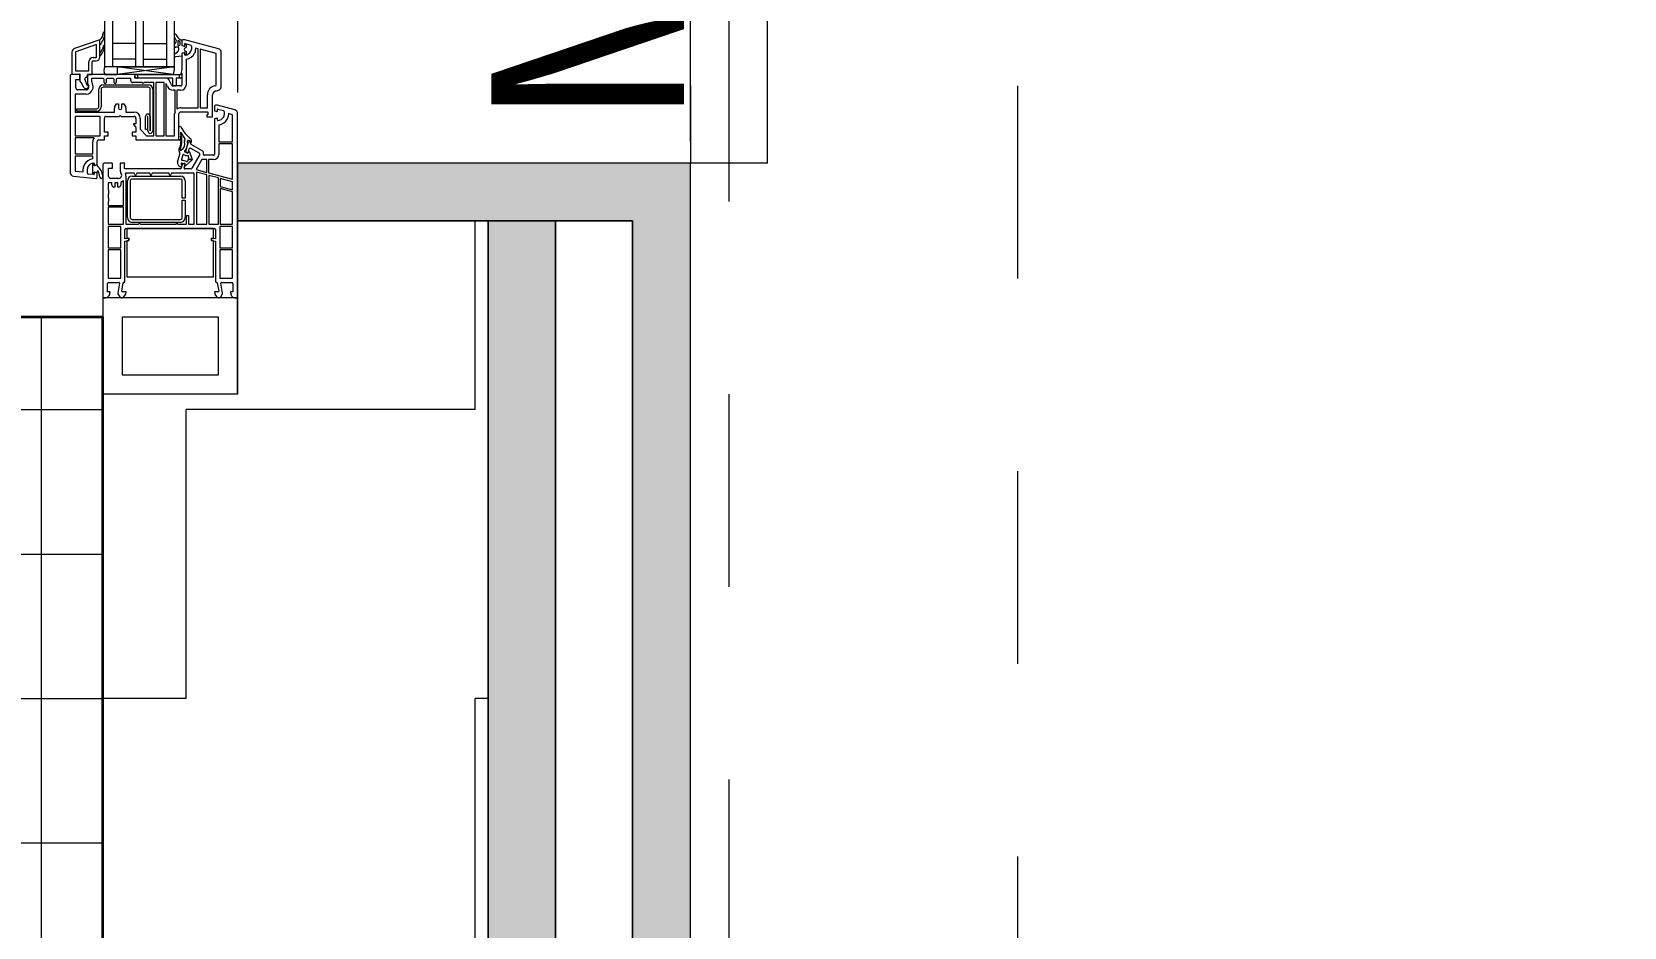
# Model space of a CAD drawing. Header units: metres. Extents: x -117 to -12, y 122 to 163.
# Drawn here: x -20.33 to -19.503, y 142.231 to 142.696 of the extents above; entities that cross this region are included whole.
import ezdxf

# ---------------------------------------------------------------- set-up
doc = ezdxf.new("R2010")
doc.units = ezdxf.units.M
doc.header["$PDMODE"] = 65
for name, pattern in [('AUSGEZOGEN', [0]), ('PHANTOM2_S8', [0.13, 0.05, -0.04, 0, -0.04]), ('VERDECKT2_S2', [0.09, 0.05, -0.04])]:
    doc.linetypes.add(name, pattern=pattern)
for name, color, linetype, lineweight in [('XR$1$Allgemein', 7, 'AUSGEZOGEN', 18), ('XR$1$Daemmung', 7, 'AUSGEZOGEN', 18), ('XR$1$Fenster', 7, 'AUSGEZOGEN', 18), ('XR$1$Fensterbank', 7, 'AUSGEZOGEN', 13), ('XR$1$Hilfskonstruktion', 5, 'VERDECKT2_S2', 13), ('XR$1$Metallbauarbeiten', 7, 'AUSGEZOGEN', 18), ('XR$1$Text_Werkplan_Ausfuehrung', 7, 'AUSGEZOGEN', 25), ('XR$1$Unterkonstruktion', 7, 'AUSGEZOGEN', 18), ('XR$1$Wand_Fertigelement', 7, 'AUSGEZOGEN', 35), ('XR$1$Werkplan-_Ausfuehrungsmasse', 7, 'AUSGEZOGEN', 13)]:
    doc.layers.add(name, color=color, linetype=linetype, lineweight=lineweight)
doc.styles.add('ARIAL', font='ARIAL.TTF')
doc.dimstyles.new('_DIMSTYLE_10', dxfattribs={"dimtxt": 0.125, "dimasz": 0.15, "dimexe": 0, "dimexo": 0, "dimgap": 0.0625, "dimtad": 2, "dimdec": 1, "dimlfac": 100, "dimrnd": 0.5, "dimzin": 4, "dimdsep": 46, "dimtxsty": 'ARIAL', "dimblk1": 'ALL_ML_KREIS', "dimblk2": 'ALL_ML_KREIS', "dimsah": 1, "dimcen": 0, "dimclrd": 256, "dimclre": 256, "dimclrt": 256, "dimadec": 0, "dimazin": 0, "dimtfac": 1, "dimtdec": 0, "dimtix": 1, "dimtmove": 2, "dimatfit": 3, "dimfxl": 0, "dimtvp": 1.2, "dimtzin": 0, "dimlwd": 0, "dimlwe": -1, "dimarcsym": 0})
doc.dimstyles.new('_DIMSTYLE_11', dxfattribs={"dimtxt": 0.125, "dimasz": 0.15, "dimexe": 0, "dimexo": 0, "dimgap": 0.0625, "dimtad": 2, "dimdec": 3, "dimrnd": 0.005, "dimzin": 4, "dimdsep": 46, "dimtxsty": 'ARIAL', "dimblk1": 'ALL_ML_KREIS', "dimblk2": 'ALL_ML_KREIS', "dimsah": 1, "dimcen": 0, "dimclrd": 256, "dimclre": 256, "dimclrt": 256, "dimadec": 0, "dimazin": 0, "dimtfac": 1, "dimtdec": 0, "dimtix": 1, "dimtmove": 2, "dimatfit": 3, "dimfxl": 0, "dimtzin": 0, "dimlwd": 0, "dimlwe": -1, "dimarcsym": 0})
doc.dimstyles.new('_DIMSTYLE_12', dxfattribs={"dimtxt": 0.125, "dimasz": 0.15, "dimexe": 0, "dimexo": 0, "dimgap": 0.0625, "dimtad": 2, "dimrnd": 0.005, "dimzin": 4, "dimdsep": 46, "dimtxsty": 'ARIAL', "dimblk1": 'ALL_ML_KREIS', "dimblk2": 'ALL_ML_KREIS', "dimsah": 1, "dimcen": 0, "dimclrd": 256, "dimclre": 256, "dimclrt": 256, "dimadec": 0, "dimazin": 0, "dimtfac": 1, "dimtdec": 0, "dimtix": 1, "dimtmove": 2, "dimatfit": 3, "dimfxl": 0, "dimtzin": 0, "dimlwd": 0, "dimlwe": -1, "dimarcsym": 0})
doc.dimstyles.new('_DIMSTYLE_14', dxfattribs={"dimtxt": 0.125, "dimasz": 0.15, "dimexe": 0, "dimexo": 0, "dimgap": 0.0625, "dimtad": 2, "dimdec": 1, "dimlfac": 100, "dimrnd": 0.5, "dimzin": 4, "dimdsep": 46, "dimtxsty": 'ARIAL', "dimblk1": 'ALL_ML_KREIS', "dimblk2": 'ALL_ML_KREIS', "dimsah": 1, "dimcen": 0, "dimclrd": 256, "dimclre": 256, "dimclrt": 256, "dimadec": 0, "dimazin": 0, "dimtfac": 1, "dimtdec": 0, "dimtix": 1, "dimtmove": 2, "dimatfit": 3, "dimfxl": 0, "dimtzin": 0, "dimlwd": 0, "dimlwe": -1, "dimarcsym": 0})

# ---------------------------------------------------------------- blocks, each defined once
blk = doc.blocks.new('ALL_ML_KREIS')
at = {"color": 0, "linetype": 'ByBlock', "lineweight": -2}
for p, q in [((0, -0.5), (0, 0.5)), ((-1, 0), (0.5, 0))]:
    blk.add_line(p, q, dxfattribs=at)
blk.add_circle((0, 0), 0.15, dxfattribs=at)
blk = doc.blocks.new('*D265')
at = {"layer": 'DEFPOINTS'}
for p in [(-20.50812, 149.45805), (-19.98812, 130.83805), (-16.26763, 130.83805)]:
    blk.add_point(p, dxfattribs=at)
at = {"layer": 'XR$1$Werkplan-_Ausfuehrungsmasse', "lineweight": -2}
for p, q in [((-19.18812, 149.45805), (-16.26763, 149.45805)), ((-16.26763, 130.83805), (-16.26763, 149.45805)), ((-19.18812, 130.83805), (-16.26763, 130.83805))]:
    blk.add_line(p, q, dxfattribs=at)
at = {"layer": 'XR$1$Werkplan-_Ausfuehrungsmasse', "xscale": 0.15, "yscale": 0.15, "zscale": 0.15}
for p, rotation in [((-16.26763, 149.45805), 90), ((-16.26763, 130.83805), 270)]:
    blk.add_blockref('ALL_ML_KREIS', p, dxfattribs=dict(at, rotation=rotation))
at = {"layer": 'XR$1$Werkplan-_Ausfuehrungsmasse', "insert": (-16.38227, 140.15291), "char_height": 0.125, "width": 0.625, "attachment_point": 5, "rotation": 90, "style": 'ARIAL'}
blk.add_mtext('\\A1;{\\A1;{18.62\\H0.082500;\\S^ ;}}', dxfattribs=at)
blk = doc.blocks.new('*D569')
at = {"layer": 'DEFPOINTS'}
for p in [(-20.29312, 142.54805), (-20.29312, 141.89373), (-17.26763, 141.89373)]:
    blk.add_point(p, dxfattribs=at)
at = {"layer": 'XR$1$Werkplan-_Ausfuehrungsmasse', "lineweight": -2}
for p, q in [((-19.48812, 142.54805), (-17.26763, 142.54805)), ((-17.26763, 141.89373), (-17.26763, 142.54805)), ((-19.48812, 141.89373), (-17.26763, 141.89373))]:
    blk.add_line(p, q, dxfattribs=at)
at = {"layer": 'XR$1$Werkplan-_Ausfuehrungsmasse', "xscale": 0.15, "yscale": 0.15, "zscale": 0.15}
for p, rotation in [((-17.26763, 142.54805), 90), ((-17.26763, 141.89373), 270)]:
    blk.add_blockref('ALL_ML_KREIS', p, dxfattribs=dict(at, rotation=rotation))
at = {"layer": 'XR$1$Werkplan-_Ausfuehrungsmasse', "insert": (-17.38227, 142.27173), "char_height": 0.125, "width": 0.5, "attachment_point": 5, "rotation": 90, "style": 'ARIAL'}
blk.add_mtext('\\A1;{\\A1;{65\\H0.082500;\\S5^ ;}}', dxfattribs=at)
blk = doc.blocks.new('*D570')
at = {"layer": 'DEFPOINTS'}
for p in [(-20.22312, 142.62805), (-20.29312, 142.54805), (-17.26763, 142.54805)]:
    blk.add_point(p, dxfattribs=at)
at = {"layer": 'XR$1$Werkplan-_Ausfuehrungsmasse', "lineweight": -2}
for p, q in [((-19.48812, 142.62805), (-17.26763, 142.62805)), ((-17.26763, 142.54805), (-17.26763, 142.62805)), ((-19.48812, 142.54805), (-17.26763, 142.54805))]:
    blk.add_line(p, q, dxfattribs=at)
at = {"layer": 'XR$1$Werkplan-_Ausfuehrungsmasse', "xscale": 0.15, "yscale": 0.15, "zscale": 0.15}
for p, rotation in [((-17.26763, 142.62805), 90), ((-17.26763, 142.54805), 270)]:
    blk.add_blockref('ALL_ML_KREIS', p, dxfattribs=dict(at, rotation=rotation))
at = {"layer": 'XR$1$Werkplan-_Ausfuehrungsmasse', "insert": (-17.38227, 142.47985), "char_height": 0.125, "width": 0.375, "attachment_point": 5, "rotation": 90, "style": 'ARIAL'}
blk.add_mtext('\\A1;{\\A1;{8\\H0.082500;\\S^ ;}}', dxfattribs=at)
blk = doc.blocks.new('*D571')
at = {"layer": 'DEFPOINTS'}
for p in [(-20.22312, 143.46805), (-20.22312, 142.62805), (-17.26763, 142.62805)]:
    blk.add_point(p, dxfattribs=at)
at = {"layer": 'XR$1$Werkplan-_Ausfuehrungsmasse', "lineweight": -2}
for p, q in [((-19.48812, 143.46805), (-17.26763, 143.46805)), ((-17.26763, 142.62805), (-17.26763, 143.46805)), ((-19.48812, 142.62805), (-17.26763, 142.62805))]:
    blk.add_line(p, q, dxfattribs=at)
at = {"layer": 'XR$1$Werkplan-_Ausfuehrungsmasse', "xscale": 0.15, "yscale": 0.15, "zscale": 0.15}
for p, rotation in [((-17.26763, 143.46805), 90), ((-17.26763, 142.62805), 270)]:
    blk.add_blockref('ALL_ML_KREIS', p, dxfattribs=dict(at, rotation=rotation))
at = {"layer": 'XR$1$Werkplan-_Ausfuehrungsmasse', "insert": (-17.21286, 142.95511), "char_height": 0.125, "width": 0.00625, "attachment_point": 1, "rotation": 90, "line_spacing_factor": 0.60241, "style": 'ARIAL'}
blk.add_mtext('\\A1;{70\\H0.082500;\\S^ ;}', dxfattribs=at)
at = {"layer": 'XR$1$Werkplan-_Ausfuehrungsmasse', "insert": (-17.38227, 143.04265), "char_height": 0.125, "width": 0.5, "attachment_point": 5, "rotation": 90, "style": 'ARIAL'}
blk.add_mtext('\\A1;{\\A1;{84\\H0.082500;\\S^ ;}}', dxfattribs=at)
blk = doc.blocks.new('*D596')
at = {"layer": 'DEFPOINTS'}
for p in [(-20.04312, 144.76305), (-19.98812, 140.36805), (-18.74107, 140.36805)]:
    blk.add_point(p, dxfattribs=at)
at = {"layer": 'XR$1$Werkplan-_Ausfuehrungsmasse', "lineweight": -2}
for p, q in [((-18.99107, 144.76305), (-18.74107, 144.76305)), ((-18.74107, 140.36805), (-18.74107, 144.76305)), ((-18.99107, 140.36805), (-18.74107, 140.36805))]:
    blk.add_line(p, q, dxfattribs=at)
at = {"layer": 'XR$1$Werkplan-_Ausfuehrungsmasse', "xscale": 0.15, "yscale": 0.15, "zscale": 0.15}
for p, rotation in [((-18.74107, 144.76305), 90), ((-18.74107, 140.36805), 270)]:
    blk.add_blockref('ALL_ML_KREIS', p, dxfattribs=dict(at, rotation=rotation))
at = {"layer": 'XR$1$Werkplan-_Ausfuehrungsmasse', "insert": (-18.85579, 142.58733), "char_height": 0.125, "width": 0.625, "attachment_point": 5, "rotation": 90, "style": 'ARIAL'}
blk.add_mtext('\\A1;{\\A1;{4.39\\H0.082500;\\S5^ ;}}', dxfattribs=at)
blk = doc.blocks.new('*D622')
at = {"layer": 'DEFPOINTS'}
for p in [(-19.98812, 149.45805), (-19.98812, 140.21805), (-18.14107, 140.21805)]:
    blk.add_point(p, dxfattribs=at)
at = {"layer": 'XR$1$Werkplan-_Ausfuehrungsmasse', "lineweight": -2}
for p, q in [((-18.74107, 149.45805), (-18.14107, 149.45805)), ((-18.14107, 140.21805), (-18.14107, 149.45805)), ((-18.74107, 140.21805), (-18.14107, 140.21805))]:
    blk.add_line(p, q, dxfattribs=at)
at = {"layer": 'XR$1$Werkplan-_Ausfuehrungsmasse', "xscale": 0.15, "yscale": 0.15, "zscale": 0.15}
for p, rotation in [((-18.14107, 149.45805), 90), ((-18.14107, 140.21805), 270)]:
    blk.add_blockref('ALL_ML_KREIS', p, dxfattribs=dict(at, rotation=rotation))
at = {"layer": 'XR$1$Werkplan-_Ausfuehrungsmasse', "insert": (-18.2557, 144.84734), "char_height": 0.125, "width": 0.5, "attachment_point": 5, "rotation": 90, "style": 'ARIAL'}
blk.add_mtext('\\A1;{\\A1;{9.24\\H0.082500;\\S^ ;}}', dxfattribs=at)

msp = doc.modelspace()

# ---------------------------------------------------------------- hatches: boundary and pattern name
at = {"layer": 'XR$1$Allgemein', "linetype": 'AUSGEZOGEN', "lineweight": 13}
for points in [[(-19.98812, 142.62805), (-20.22312, 142.62805), (-20.22312, 142.59805), (-19.98812, 142.59805)], [(-19.98812, 141.84373), (-19.98812, 142.59805), (-20.01812, 142.59805), (-20.01812, 141.84373)]]:
    msp.add_hatch(color=8, dxfattribs=at).paths.add_polyline_path(points)
at = {"layer": 'XR$1$Daemmung', "linetype": 'AUSGEZOGEN', "lineweight": 13}
h = msp.add_hatch(dxfattribs=at)
h.set_pattern_fill('MUSTER', color=256, scale=0.15, angle=90, style=0, pattern_type=2)
h.set_pattern_definition([(90, (-0.3, 0.3), (-0.15, 0.15), [0.15, -0.15]), (180, (-0.3, 0.3), (-0.15, -0.15), [0.15, -0.15])])
h.paths.add_polyline_path([(-20.09312, 141.95373), (-20.09312, 142.50805), (-20.09312, 142.59805), (-20.22312, 142.59805), (-20.22312, 142.50805), (-20.29312, 142.50805), (-20.29312, 141.95373), (-20.22312, 141.95373), (-20.22312, 141.84373), (-20.09312, 141.84373)], flags=0)
msp.add_hatch(color=42, dxfattribs=at).paths.add_polyline_path([(-20.05812, 141.84373), (-20.05812, 142.59805), (-20.09312, 142.59805), (-20.09312, 141.84373)])
at = {"layer": 'XR$1$Wand_Fertigelement', "linetype": 'AUSGEZOGEN', "lineweight": 13}
h = msp.add_hatch(dxfattribs=at)
h.set_pattern_fill('SCHRAFFUR_7', color=256, scale=0.05, style=0, pattern_type=2)
h.set_pattern_definition([(0, (0, 0), (0, 0.075), []), (90, (0, 0), (-0.075, 5e-18), [])])
h.paths.add_polyline_path([(-20.29312, 141.89373), (-20.29312, 142.54805), (-20.47312, 142.54805), (-20.47312, 141.89373)], flags=0)

# ---------------------------------------------------------------- linework, layer by layer
at = {"layer": 'XR$1$Allgemein', "linetype": 'VERDECKT2_S2', "lineweight": 13}
msp.add_line((-19.98812, 143.46805), (-19.98812, 142.62805), dxfattribs=at)
at = {"layer": 'XR$1$Allgemein', "linetype": 'AUSGEZOGEN', "lineweight": 13}
for p, q in [((-19.98812, 142.62805), (-20.22312, 142.62805)), ((-20.22312, 142.62805), (-20.22312, 142.59805)), ((-19.98812, 142.59805), (-19.98812, 142.62805)), ((-20.22312, 142.59805), (-20.09312, 142.59805)), ((-20.09312, 142.59805), (-20.05812, 142.59805)), ((-20.05812, 142.59805), (-20.01812, 142.59805)), ((-20.01812, 142.59805), (-20.01812, 141.84373)), ((-19.98812, 141.84373), (-19.98812, 142.59805))]:
    msp.add_line(p, q, dxfattribs=at)
at = {"layer": 'XR$1$Daemmung', "linetype": 'AUSGEZOGEN', "lineweight": 13}
for p, q in [((-20.09312, 142.59805), (-20.22312, 142.59805)), ((-20.22312, 142.59805), (-20.22312, 142.50805)), ((-20.09312, 142.50805), (-20.09312, 142.59805)), ((-20.05812, 142.59805), (-20.09312, 142.59805)), ((-20.09312, 142.59805), (-20.09312, 141.84373)), ((-20.05812, 141.84373), (-20.05812, 142.59805)), ((-20.22312, 142.50805), (-20.29312, 142.50805)), ((-20.29312, 142.50805), (-20.29312, 141.95373)), ((-20.09312, 141.95373), (-20.09312, 142.50805))]:
    msp.add_line(p, q, dxfattribs=at)
at = {"layer": 'XR$1$Fenster', "lineweight": 13}
for p, q in [((-20.22312, 143.4524), (-20.22312, 142.66463)), ((-20.28812, 143.43805), (-20.28812, 142.67805)), ((-20.27612, 143.43805), (-20.27612, 142.67805)), ((-20.27212, 143.43805), (-20.27212, 142.67805)), ((-20.26012, 143.43805), (-20.26012, 142.67805)), ((-20.29212, 142.69542), (-20.29212, 142.69555)), ((-20.29212, 142.68875), (-20.29212, 142.68885)), ((-20.27612, 142.69005), (-20.28812, 142.69005)), ((-20.27212, 142.69005), (-20.26012, 142.69005)), ((-20.25583, 142.68971), (-20.25504, 142.69081)), ((-20.25569, 142.68481), (-20.25443, 142.68577)), ((-20.25426, 142.68825), (-20.25514, 142.68815)), ((-20.25417, 142.69137), (-20.25417, 142.68934)), ((-20.25397, 142.68914), (-20.25342, 142.68914)), ((-20.25302, 142.69088), (-20.25387, 142.69155)), ((-20.25372, 142.68705), (-20.25372, 142.68776)), ((-20.25292, 142.68964), (-20.25292, 142.69071)), ((-20.25212, 142.69155), (-20.25212, 142.68929)), ((-20.25197, 142.6891), (-20.25087, 142.6888)), ((-20.25087, 142.68529), (-20.25197, 142.685)), ((-20.25062, 142.689), (-20.25062, 142.68985)), ((-20.25062, 142.68425), (-20.25062, 142.6851)), ((-20.25037, 142.69004), (-20.24749, 142.68927)), ((-20.24712, 142.68879), (-20.24712, 142.68705)), ((-20.23162, 142.66779), (-20.23162, 142.68542)), ((-20.29812, 142.68285), (-20.29662, 142.68285)), ((-20.29812, 142.68105), (-20.29662, 142.68105)), ((-20.28562, 142.67805), (-20.29212, 142.67805)), ((-20.27612, 142.68205), (-20.28812, 142.68205)), ((-20.25663, 142.67405), (-20.28562, 142.67805)), ((-20.25612, 142.67805), (-20.28562, 142.67405)), ((-20.28562, 142.67805), (-20.28562, 142.67405)), ((-20.27212, 142.68205), (-20.26012, 142.68205)), ((-20.24992, 142.68189), (-20.24992, 142.66855)), ((-20.31012, 142.67305), (-20.31012, 142.62326)), ((-20.30562, 142.67405), (-20.30912, 142.67405)), ((-20.30132, 142.66855), (-20.30243, 142.67161)), ((-20.30177, 142.67255), (-20.30112, 142.67255)), ((-20.30065, 142.66844), (-20.30043, 142.66797)), ((-20.30052, 142.66765), (-20.30052, 142.66775)), ((-20.29866, 142.66937), (-20.29844, 142.6689)), ((-20.29297, 142.66865), (-20.26947, 142.66865)), ((-20.29242, 142.66985), (-20.29242, 142.67135)), ((-20.29212, 142.67405), (-20.28562, 142.67405)), ((-20.29142, 142.67135), (-20.29142, 142.66985)), ((-20.28772, 142.67185), (-20.29092, 142.67185)), ((-20.28722, 142.66985), (-20.28722, 142.67135)), ((-20.28622, 142.67135), (-20.28622, 142.66985)), ((-20.27502, 142.67205), (-20.27502, 142.67405)), ((-20.25752, 142.66863), (-20.25885, 142.67147)), ((-20.25262, 142.66805), (-20.25662, 142.66805)), ((-20.25552, 142.66805), (-20.25632, 142.66805)), ((-20.25352, 142.67405), (-20.25352, 142.67205)), ((-20.23533, 142.66805), (-20.23432, 142.66833)), ((-20.30181, 142.66605), (-20.30612, 142.66605)), ((-20.3019, 142.66675), (-20.30142, 142.66675)), ((-20.29522, 142.6572), (-20.29522, 142.6664)), ((-20.29397, 142.6664), (-20.29397, 142.6572)), ((-20.26947, 142.6674), (-20.29297, 142.6674)), ((-20.26847, 142.64477), (-20.26847, 142.6664)), ((-20.26722, 142.6664), (-20.26722, 142.6447)), ((-20.23464, 142.66544), (-20.2331, 142.66586)), ((-20.27097, 142.64545), (-20.27097, 142.65227)), ((-20.26972, 142.6447), (-20.26972, 142.65212)), ((-20.26862, 142.65227), (-20.26862, 142.64477)), ((-20.25582, 142.64225), (-20.25582, 142.65355)), ((-20.25262, 142.65675), (-20.24362, 142.65675)), ((-20.23512, 142.65755), (-20.23512, 142.65529)), ((-20.23497, 142.6551), (-20.23387, 142.6548)), ((-20.23387, 142.65129), (-20.23497, 142.651)), ((-20.23362, 142.655), (-20.23362, 142.65585)), ((-20.23362, 142.65025), (-20.23362, 142.6511)), ((-20.23337, 142.65604), (-20.23049, 142.65527)), ((-20.23012, 142.65479), (-20.23012, 142.65305)), ((-20.22312, 142.50805), (-20.22312, 142.6537)), ((-20.25362, 142.64045), (-20.25362, 142.64655)), ((-20.25272, 142.64396), (-20.25272, 142.6432)), ((-20.25036, 142.64067), (-20.25254, 142.64402)), ((-20.23512, 142.6508), (-20.23512, 142.63255)), ((-20.29832, 142.63285), (-20.29832, 142.63905)), ((-20.29612, 142.62729), (-20.29612, 142.63905)), ((-20.25282, 142.64194), (-20.25282, 142.64045)), ((-20.25271, 142.63433), (-20.25265, 142.63447)), ((-20.2507, 142.63956), (-20.25034, 142.64049)), ((-20.24902, 142.63846), (-20.25004, 142.63463)), ((-20.24884, 142.63333), (-20.24828, 142.63543)), ((-20.24756, 142.63875), (-20.24776, 142.63911)), ((-20.24755, 142.63574), (-20.24294, 142.63308)), ((-20.24744, 142.638), (-20.24747, 142.63832)), ((-20.24717, 142.6392), (-20.24728, 142.63878)), ((-20.24117, 142.63413), (-20.24719, 142.63761)), ((-20.29832, 142.6302), (-20.29832, 142.63165)), ((-20.29762, 142.62785), (-20.29762, 142.627)), ((-20.29737, 142.6268), (-20.29627, 142.6271)), ((-20.29312, 142.62705), (-20.29312, 142.55855)), ((-20.28862, 142.62805), (-20.29212, 142.62805)), ((-20.25426, 142.62857), (-20.25315, 142.63273)), ((-20.25209, 142.627), (-20.25252, 142.62542)), ((-20.25239, 142.62766), (-20.25217, 142.62682)), ((-20.2516, 142.63231), (-20.25228, 142.6298)), ((-20.25217, 142.62673), (-20.25226, 142.62638)), ((-20.25082, 142.62786), (-20.25138, 142.62771)), ((-20.2509, 142.62568), (-20.25039, 142.62753)), ((-20.25053, 142.62778), (-20.25082, 142.62786)), ((-20.24684, 142.62946), (-20.25005, 142.6267)), ((-20.24933, 142.62886), (-20.24881, 142.62938)), ((-20.24873, 142.62952), (-20.24839, 142.63078)), ((-20.24839, 142.63094), (-20.24858, 142.63166)), ((-20.24813, 142.63388), (-20.24673, 142.62989)), ((-20.24276, 142.63239), (-20.24686, 142.6253)), ((-20.24092, 142.63255), (-20.24092, 142.6337)), ((-20.23562, 142.63205), (-20.24042, 142.63205)), ((-20.30833, 142.62128), (-20.29667, 142.62005)), ((-20.30112, 142.62284), (-20.30112, 142.62505)), ((-20.29784, 142.62205), (-20.30067, 142.62235)), ((-20.29762, 142.6231), (-20.29762, 142.62225)), ((-20.29627, 142.623), (-20.29737, 142.62329)), ((-20.29612, 142.62055), (-20.29612, 142.6228)), ((-20.29312, 142.62085), (-20.29312, 142.62135)), ((-20.28481, 142.62005), (-20.28912, 142.62005)), ((-20.28365, 142.62244), (-20.28343, 142.62197)), ((-20.27712, 142.62285), (-20.28134, 142.62285)), ((-20.28037, 142.59975), (-20.28037, 142.61875)), ((-20.27887, 142.61875), (-20.27887, 142.59975)), ((-20.27787, 142.62125), (-20.25287, 142.62125)), ((-20.25287, 142.61975), (-20.27787, 142.61975)), ((-20.27662, 142.62225), (-20.27662, 142.62235)), ((-20.27562, 142.62235), (-20.27562, 142.62225)), ((-20.26912, 142.62285), (-20.27512, 142.62285)), ((-20.26862, 142.62225), (-20.26862, 142.62235)), ((-20.26762, 142.62235), (-20.26762, 142.62225)), ((-20.25911, 142.62285), (-20.26712, 142.62285)), ((-20.25861, 142.62225), (-20.25861, 142.62235)), ((-20.25761, 142.62235), (-20.25761, 142.62225)), ((-20.25275, 142.6261), (-20.25285, 142.62612)), ((-20.24729, 142.62505), (-20.25041, 142.62505)), ((-20.28112, 142.59405), (-20.23512, 142.59405)), ((-20.27787, 142.59875), (-20.25287, 142.59875)), ((-20.25287, 142.59725), (-20.27787, 142.59725)), ((-20.29012, 142.56605), (-20.28468, 142.56605)), ((-20.28438, 142.56569), (-20.28531, 142.56044)), ((-20.28525, 142.5601), (-20.28436, 142.55855)), ((-20.2833, 142.56148), (-20.28254, 142.5658)), ((-20.28224, 142.56605), (-20.28212, 142.56605)), ((-20.23412, 142.56605), (-20.23399, 142.56605)), ((-20.2337, 142.5658), (-20.23294, 142.56148)), ((-20.23188, 142.55855), (-20.23098, 142.5601)), ((-20.23093, 142.56044), (-20.23185, 142.56569)), ((-20.23156, 142.56605), (-20.22612, 142.56605)), ((-20.29312, 142.55855), (-20.29312, 142.54805)), ((-20.29259, 142.55805), (-20.29151, 142.55811)), ((-20.22359, 142.55805), (-20.29259, 142.55805)), ((-20.22359, 142.55805), (-20.29259, 142.55805)), ((-20.29052, 142.55854), (-20.28997, 142.55909)), ((-20.28349, 142.55805), (-20.28313, 142.55805)), ((-20.23311, 142.55805), (-20.23275, 142.55805)), ((-20.22626, 142.55909), (-20.22571, 142.55854)), ((-20.22473, 142.55811), (-20.22364, 142.55805)), ((-20.23312, 142.54805), (-20.28312, 142.54805)), ((-20.28312, 142.54805), (-20.28312, 142.51805)), ((-20.23312, 142.51805), (-20.23312, 142.54805)), ((-20.28312, 142.51805), (-20.23312, 142.51805)), ((-20.22312, 142.50805), (-20.29312, 142.50805))]:
    msp.add_line(p, q, dxfattribs=at)
for points in [[(-20.25612, 143.43805), (-20.25612, 142.67805), (-20.29212, 142.67805), (-20.29212, 143.43805)], [(-20.30912, 142.68562), (-20.30912, 142.67405), (-20.30512, 142.6744), (-20.30512, 142.67055), (-20.30402, 142.66923), (-20.30326, 142.66761)], [(-20.29462, 142.68305), (-20.29462, 142.69205), (-20.30777, 142.68751)], [(-20.30732, 142.68562), (-20.30732, 142.67585), (-20.30042, 142.67585), (-20.30042, 142.68055)], [(-20.29642, 142.68305), (-20.29642, 142.68952), (-20.30718, 142.68581)], [(-20.24982, 142.68605), (-20.24982, 142.68451), (-20.25062, 142.6843), (-20.25062, 142.68536), (-20.25212, 142.68496), (-20.25212, 142.68345), (-20.25514, 142.68315)], [(-20.25262, 142.69205), (-20.25212, 142.69205), (-20.25212, 142.68914), (-20.25062, 142.68874), (-20.25062, 142.6898), (-20.24982, 142.68958), (-20.24982, 142.68805)], [(-20.25212, 142.6848), (-20.25212, 142.67655), (-20.25262, 142.67455), (-20.25212, 142.67455), (-20.25212, 142.66855)], [(-20.2331, 142.68735), (-20.25062, 142.69205), (-20.25162, 142.69205)], [(-20.24362, 142.65675), (-20.24362, 142.68738), (-20.24492, 142.68773), (-20.24492, 142.68705)], [(-20.23432, 142.66833), (-20.23432, 142.68488), (-20.24262, 142.68711), (-20.24262, 142.65675), (-20.23882, 142.65675), (-20.23882, 142.66351)], [(-20.30112, 142.67255), (-20.30112, 142.67405), (-20.29862, 142.67405), (-20.29862, 142.68055)], [(-20.28562, 142.67805), (-20.25612, 142.67805), (-20.25612, 142.67655), (-20.25663, 142.67405), (-20.28562, 142.67405)], [(-20.30712, 142.66705), (-20.30712, 142.67135), (-20.30512, 142.67135), (-20.30512, 142.67355)], [(-20.25975, 142.67205), (-20.27642, 142.67205), (-20.27642, 142.67322), (-20.27612, 142.67405), (-20.30112, 142.67405), (-20.30112, 142.67056)], [(-20.29292, 142.67185), (-20.29892, 142.67185), (-20.29892, 142.67056)], [(-20.27862, 142.67085), (-20.27862, 142.67185), (-20.28572, 142.67185)], [(-20.27212, 142.66935), (-20.27262, 142.66985), (-20.27762, 142.66985)], [(-20.27578, 142.67228), (-20.27642, 142.67292), (-20.27642, 142.67322), (-20.27619, 142.67405)], [(-20.27619, 142.67405), (-20.25352, 142.67405), (-20.25212, 142.67405), (-20.25212, 142.67255)], [(-20.25682, 142.66855), (-20.25682, 142.67205), (-20.27502, 142.67205), (-20.27521, 142.67205)], [(-20.27372, 142.65125), (-20.27372, 142.64555), (-20.27042, 142.64225), (-20.26662, 142.64225), (-20.26662, 142.66985), (-20.27162, 142.66985), (-20.27212, 142.66935)], [(-20.25952, 142.6677), (-20.26032, 142.66942), (-20.26032, 142.64225), (-20.25582, 142.64225)], [(-20.25262, 142.67205), (-20.25352, 142.67205), (-20.25502, 142.67205), (-20.25502, 142.66855)], [(-20.30181, 142.66385), (-20.30742, 142.66385), (-20.30742, 142.65445), (-20.28712, 142.65445), (-20.28712, 142.65657)], [(-20.25562, 142.65466), (-20.25562, 142.66585), (-20.25662, 142.66585)], [(-20.25262, 142.66585), (-20.25462, 142.66585), (-20.25462, 142.65605)], [(-20.25262, 142.65455), (-20.23862, 142.65455), (-20.23862, 142.65305), (-20.23912, 142.65305), (-20.23912, 142.65205), (-20.23612, 142.65205), (-20.23612, 142.66351)], [(-20.29622, 142.65495), (-20.30652, 142.65495), (-20.30652, 142.6562), (-20.29622, 142.6562)], [(-20.29512, 142.64005), (-20.29232, 142.64005), (-20.29232, 142.64225), (-20.29032, 142.64225), (-20.29032, 142.64405), (-20.29232, 142.64405), (-20.29232, 142.65125)], [(-20.29132, 142.65225), (-20.28462, 142.65225), (-20.28412, 142.65275), (-20.28362, 142.65225), (-20.27692, 142.65225)], [(-20.28698, 142.65707), (-20.28602, 142.65875), (-20.28502, 142.65875), (-20.28502, 142.65665)], [(-20.28322, 142.65665), (-20.28322, 142.65875), (-20.28222, 142.65875), (-20.28125, 142.65707)], [(-20.28112, 142.65657), (-20.28112, 142.65445), (-20.27692, 142.65445)], [(-20.27717, 142.64812), (-20.27615, 142.6469), (-20.27592, 142.64626), (-20.27592, 142.64405), (-20.27792, 142.64405), (-20.27792, 142.64225), (-20.27592, 142.64225), (-20.27592, 142.64005), (-20.25362, 142.64005), (-20.25362, 142.65355)], [(-20.27592, 142.65125), (-20.27592, 142.64845), (-20.27702, 142.64845)], [(-20.26987, 142.65212), (-20.26987, 142.64545), (-20.27097, 142.64545)], [(-20.2246, 142.65563), (-20.23362, 142.65805), (-20.23462, 142.65805)], [(-20.22582, 142.63905), (-20.22582, 142.65315), (-20.22792, 142.65371), (-20.22792, 142.65305)], [(-20.23292, 142.64789), (-20.23292, 142.63905), (-20.22582, 142.63905)], [(-20.29762, 142.64105), (-20.30742, 142.64105), (-20.30742, 142.63285), (-20.29832, 142.63285)], [(-20.24904, 142.6384), (-20.24982, 142.63548), (-20.25068, 142.63417)], [(-20.22582, 142.61959), (-20.22582, 142.63805), (-20.23292, 142.63805), (-20.23292, 142.63255)], [(-20.29832, 142.63165), (-20.30742, 142.63165), (-20.30742, 142.62389), (-20.30332, 142.62346), (-20.30332, 142.62505)], [(-20.29612, 142.62679), (-20.29612, 142.62714), (-20.29762, 142.62674), (-20.29762, 142.6278), (-20.29842, 142.62758), (-20.29842, 142.62251), (-20.29762, 142.6223), (-20.29762, 142.62336)], [(-20.29012, 142.62105), (-20.29012, 142.62535), (-20.28812, 142.62535), (-20.28812, 142.62755)], [(-20.253, 142.62505), (-20.28192, 142.62505), (-20.28192, 142.62722), (-20.28162, 142.62805), (-20.28412, 142.62805), (-20.28412, 142.62456)], [(-20.25054, 142.627), (-20.2504, 142.62754), (-20.25209, 142.62799)], [(-20.25054, 142.63378), (-20.24885, 142.63333), (-20.2487, 142.63386)], [(-20.24979, 142.63367), (-20.24939, 142.63327), (-20.24908, 142.63319)], [(-20.23562, 142.62985), (-20.23822, 142.62985), (-20.23822, 142.62291), (-20.22582, 142.61959)], [(-20.29762, 142.62336), (-20.29612, 142.62296), (-20.29612, 142.62328)], [(-20.28232, 142.60605), (-20.28232, 142.61881), (-20.28382, 142.61798), (-20.28382, 142.61655)], [(-20.28112, 142.62126), (-20.28112, 142.59625), (-20.27462, 142.59625), (-20.27412, 142.59675), (-20.27362, 142.59625), (-20.25512, 142.59625), (-20.25462, 142.59675), (-20.25412, 142.59625), (-20.24962, 142.59625), (-20.24962, 142.60085), (-20.24862, 142.60085), (-20.24862, 142.59625), (-20.24562, 142.59625), (-20.24562, 142.62285), (-20.25711, 142.62285)], [(-20.25037, 142.61875), (-20.25037, 142.60975), (-20.25187, 142.60975), (-20.25187, 142.61875)], [(-20.28842, 142.61655), (-20.28842, 142.61785), (-20.29042, 142.61785), (-20.29042, 142.61405), (-20.29012, 142.61405), (-20.29012, 142.61205), (-20.29042, 142.61205), (-20.29042, 142.61005), (-20.29012, 142.61005), (-20.29012, 142.60805), (-20.29042, 142.60805), (-20.29042, 142.60605), (-20.28232, 142.60605)], [(-20.28482, 142.61555), (-20.28532, 142.61555), (-20.28532, 142.61785), (-20.28692, 142.61785), (-20.28692, 142.61555), (-20.28742, 142.61555)], [(-20.25187, 142.59975), (-20.25187, 142.60875), (-20.25037, 142.60875), (-20.25037, 142.59975)], [(-20.28162, 142.56655), (-20.28162, 142.58748), (-20.27962, 142.58783), (-20.27962, 142.58905), (-20.28162, 142.58869), (-20.28162, 142.59355)], [(-20.23462, 142.59355), (-20.23462, 142.58869), (-20.23662, 142.58905), (-20.23662, 142.58783), (-20.23462, 142.58748), (-20.23462, 142.56655)], [(-20.28956, 142.55989), (-20.28932, 142.56125), (-20.29062, 142.56125), (-20.29062, 142.56555)], [(-20.28232, 142.55846), (-20.28125, 142.55993), (-20.28102, 142.56125), (-20.2831, 142.56125)], [(-20.23313, 142.56125), (-20.23522, 142.56125), (-20.23499, 142.55993), (-20.23392, 142.55846)], [(-20.22562, 142.56558), (-20.22562, 142.56125), (-20.22692, 142.56125), (-20.22668, 142.55989)]]:
    msp.add_lwpolyline(points, dxfattribs=at)
for points in [[(-20.26132, 142.64225), (-20.26132, 142.66985), (-20.26562, 142.66985), (-20.26562, 142.64225), (-20.26132, 142.64225)], [(-20.29452, 142.64225), (-20.29452, 142.65225), (-20.30742, 142.65225), (-20.30742, 142.64225), (-20.29452, 142.64225)], [(-20.23912, 142.62315), (-20.23912, 142.62985), (-20.24169, 142.62985), (-20.24469, 142.62465), (-20.23912, 142.62315)], [(-20.23912, 142.59625), (-20.23912, 142.62191), (-20.24442, 142.62333), (-20.24442, 142.59625), (-20.23912, 142.59625)], [(-20.23312, 142.59625), (-20.23312, 142.6203), (-20.23812, 142.62164), (-20.23812, 142.59625), (-20.23312, 142.59625)], [(-20.22582, 142.61421), (-20.22582, 142.61835), (-20.23212, 142.62004), (-20.23212, 142.61589), (-20.22582, 142.61421)], [(-20.22582, 142.59625), (-20.22582, 142.61317), (-20.23212, 142.61486), (-20.23212, 142.59625), (-20.22582, 142.59625)], [(-20.28232, 142.59625), (-20.28232, 142.60505), (-20.29042, 142.60505), (-20.29042, 142.59625), (-20.28232, 142.59625)], [(-20.28382, 142.58405), (-20.28382, 142.59505), (-20.29042, 142.59505), (-20.29042, 142.58405), (-20.28382, 142.58405)], [(-20.28062, 142.59405), (-20.28062, 142.58887), (-20.27962, 142.58905), (-20.27962, 142.58783), (-20.28062, 142.58765), (-20.28062, 142.56905), (-20.23562, 142.56905), (-20.23562, 142.58765), (-20.23662, 142.58783), (-20.23662, 142.58905), (-20.23562, 142.58887), (-20.23562, 142.59405), (-20.28062, 142.59405)], [(-20.22582, 142.58405), (-20.22582, 142.59505), (-20.23242, 142.59505), (-20.23242, 142.58405), (-20.22582, 142.58405)], [(-20.28382, 142.56825), (-20.28382, 142.58305), (-20.29042, 142.58305), (-20.29042, 142.56825), (-20.28382, 142.56825)], [(-20.22582, 142.56825), (-20.22582, 142.58305), (-20.23242, 142.58305), (-20.23242, 142.56825), (-20.22582, 142.56825)]]:
    msp.add_lwpolyline(points, close=True, dxfattribs=at)
msp.add_circle((-20.24769, 142.62992), 0.0003, dxfattribs=at)
for centre, radius, start, end in [((-20.29722, 142.69547), 0.0043, 307.19292, 0.82487), ((-20.30054, 142.69554), 0.00843, 314.68464, 359.21802), ((-20.29252, 142.69555), 0.0004, 0, 181.81894), ((-20.25562, 142.69455), 0.0005, 34.43352, 180), ((-20.25055, 142.69494), 0.00558, 184.04695, 216.30176), ((-20.24953, 142.69751), 0.00628, 205.29832, 240.54014), ((-20.30712, 142.68562), 0.002, 109.02561, 180), ((-20.30712, 142.68562), 0.0002, 109.02561, 180), ((-20.29983, 142.69002), 0.0072, 316.32889, 350.9768), ((-20.30072, 142.68968), 0.00866, 314.85655, 353.78981), ((-20.29242, 142.68885), 0.0003, 0, 171.85178), ((-20.25522, 142.68905), 0.0009, 132.95797, 275), ((-20.25522, 142.68405), 0.0009, 121.53678, 275.10232), ((-20.25561, 142.69122), 0.0007, 324.54608, 36.30176), ((-20.25522, 142.68705), 0.0015, 301.53678, 0), ((-20.25422, 142.68776), 0.0005, 0, 95), ((-20.25397, 142.69137), 0.0002, 60, 180), ((-20.25397, 142.68934), 0.0002, 180, 270), ((-20.25342, 142.68964), 0.0005, 270, 0), ((-20.25312, 142.69071), 0.0002, 0, 60), ((-20.25162, 142.69155), 0.0005, 90, 180), ((-20.25192, 142.68929), 0.0002, 180, 255), ((-20.25192, 142.6848), 0.0002, 105, 180), ((-20.25082, 142.689), 0.0002, 255, 0), ((-20.25082, 142.6851), 0.0002, 0, 105), ((-20.24982, 142.68705), 0.001, 90, 270), ((-20.25042, 142.68985), 0.0002, 75, 180), ((-20.25042, 142.68425), 0.0002, 180, 276.75571), ((-20.25086, 142.68802), 0.004, 276.75571, 330.86902), ((-20.25086, 142.68802), 0.0062, 278.78603, 330.86902), ((-20.24762, 142.68879), 0.0005, 0, 75), ((-20.24912, 142.68705), 0.002, 330.86902, 0), ((-20.24912, 142.68705), 0.0042, 330.86902, 0), ((-20.23362, 142.68542), 0.002, 0, 75), ((-20.29812, 142.68055), 0.0023, 90, 180), ((-20.29812, 142.68055), 0.0005, 90, 180), ((-20.29662, 142.68305), 0.002, 270, 0), ((-20.29662, 142.68305), 0.0002, 270, 0), ((-20.28837, 142.67605), 0.00425, 151.92751, 208.07249), ((-20.30912, 142.67305), 0.001, 90, 180), ((-20.30562, 142.67355), 0.0005, 0, 90), ((-20.3019, 142.66825), 0.0015, 205, 270), ((-20.30177, 142.67185), 0.0007, 90, 200), ((-20.30142, 142.66765), 0.0009, 270, 0), ((-20.30132, 142.66775), 0.0008, 0, 90), ((-20.29612, 142.67056), 0.005, 180, 205), ((-20.30152, 142.66747), 0.0012, 344.20892, 25), ((-20.29612, 142.67056), 0.0028, 180, 205), ((-20.30126, 142.66749), 0.00316, 342.59, 26.61892), ((-20.29297, 142.6664), 0.00225, 90, 180), ((-20.29292, 142.67135), 0.0005, 0, 90), ((-20.29192, 142.66985), 0.0005, 180, 0), ((-20.29092, 142.67135), 0.0005, 90, 180), ((-20.28772, 142.67135), 0.0005, 0, 90), ((-20.28672, 142.66985), 0.0005, 180, 0), ((-20.28572, 142.67135), 0.0005, 90, 180), ((-20.27762, 142.67085), 0.001, 180, 270), ((-20.27521, 142.67285), 0.0008, 225, 270), ((-20.26947, 142.6664), 0.00225, 0, 90), ((-20.25975, 142.67105), 0.001, 25, 90), ((-20.25662, 142.66905), 0.0032, 205, 270), ((-20.25662, 142.66905), 0.001, 205, 270), ((-20.25632, 142.66855), 0.0005, 180, 270), ((-20.25552, 142.66855), 0.0005, 270, 0), ((-20.25262, 142.67255), 0.0005, 270, 0), ((-20.25262, 142.66855), 0.0005, 270, 0), ((-20.25262, 142.66855), 0.0027, 270, 0), ((-20.23412, 142.66351), 0.0047, 105, 180), ((-20.23362, 142.66779), 0.002, 285, 0), ((-20.30612, 142.66705), 0.001, 180, 270), ((-20.30181, 142.66755), 0.0015, 270, 344.20892), ((-20.30181, 142.66755), 0.0037, 270, 344.20892), ((-20.29297, 142.6664), 0.001, 90, 180), ((-20.26947, 142.6664), 0.001, 0, 90), ((-20.23412, 142.66351), 0.002, 105, 180), ((-20.29622, 142.6572), 0.00225, 270, 0), ((-20.29622, 142.6572), 0.001, 270, 0), ((-20.29132, 142.65125), 0.001, 90, 180), ((-20.28612, 142.65657), 0.001, 150, 180), ((-20.28412, 142.65665), 0.0009, 180, 0), ((-20.28212, 142.65657), 0.001, 0, 30), ((-20.27692, 142.65125), 0.0032, 0, 90), ((-20.27692, 142.65125), 0.001, 0, 90), ((-20.26979, 142.65227), 0.00117, 0, 180), ((-20.26979, 142.65212), 0.000075, 0, 180), ((-20.25262, 142.65355), 0.0032, 159.63587, 180), ((-20.25262, 142.65355), 0.0032, 90, 128.68219), ((-20.25262, 142.65355), 0.001, 90, 180), ((-20.23462, 142.65755), 0.0005, 90, 180), ((-20.23492, 142.65529), 0.0002, 180, 255), ((-20.23492, 142.6508), 0.0002, 105, 180), ((-20.23382, 142.655), 0.0002, 255, 0), ((-20.23382, 142.6511), 0.0002, 0, 105), ((-20.23342, 142.65585), 0.0002, 75, 180), ((-20.23386, 142.65402), 0.004, 276.75571, 330.86902), ((-20.23386, 142.65402), 0.0062, 278.78603, 330.86902), ((-20.23062, 142.65479), 0.0005, 0, 75), ((-20.23212, 142.65305), 0.002, 330.86902, 0), ((-20.23212, 142.65305), 0.0042, 330.86902, 0), ((-20.22512, 142.6537), 0.002, 0, 75), ((-20.27702, 142.64825), 0.0002, 90, 220), ((-20.26847, 142.6447), 0.00125, 180, 0), ((-20.26854, 142.64477), 0.000075, 180, 0), ((-20.25312, 142.64655), 0.0005, 28.27603, 180), ((-20.26199, 142.63955), 0.00997, 337.20353, 21.48815), ((-20.25262, 142.64396), 0.0001, 33.01279, 180), ((-20.23594, 142.65579), 0.019, 208.27603, 232.82235), ((-20.23342, 142.65025), 0.0002, 180, 276.75571), ((-20.29512, 142.63905), 0.0032, 141.31781, 180), ((-20.29512, 142.63905), 0.001, 90, 180), ((-20.25322, 142.64045), 0.0004, 180, 0), ((-20.25161, 142.63464), 0.002, 154.84958, 213.4918), ((-20.26208, 142.63956), 0.00957, 334.84958, 14.44152), ((-20.25142, 142.6351), 0.0015, 157.20353, 211.18819), ((-20.25218, 142.6343), 0.0005, 119.75266, 159.04337), ((-20.25432, 142.63803), 0.0038, 299.75266, 18.33407), ((-20.25023, 142.63938), 0.0005, 159.04337, 198.33407), ((-20.25053, 142.64056), 0.0002, 339.04337, 33.01279), ((-20.24908, 142.63437), 0.001, 165.08305, 225), ((-20.24853, 142.639), 0.000785, 8.56132, 229.57334), ((-20.24826, 142.63826), 0.000792, 5, 165), ((-20.2478, 142.63531), 0.000499, 59.84216, 165.15784), ((-20.24743, 142.63882), 0.00015, 208.19632, 345), ((-20.24694, 142.63804), 0.0005, 185, 240), ((-20.24877, 142.63966), 0.00166, 343.99995, 36.29698), ((-20.29912, 142.62505), 0.0042, 150.86902, 180), ((-20.29737, 142.62407), 0.0062, 98.78603, 150.86902), ((-20.29737, 142.62407), 0.004, 96.75571, 150.86902), ((-20.29782, 142.62785), 0.0002, 0, 96.75571), ((-20.29742, 142.627), 0.0002, 180, 285), ((-20.29632, 142.62729), 0.0002, 285, 0), ((-20.29562, 142.62679), 0.0005, 180, 231.61631), ((-20.30074, 142.62042), 0.00768, 6.96979, 51.20758), ((-20.29212, 142.62705), 0.001, 90, 180), ((-20.28862, 142.62755), 0.0005, 0, 90), ((-20.25233, 142.62805), 0.002, 165, 255), ((-20.25411, 142.63299), 0.001, 345, 33.4918), ((-20.25265, 142.62648), 0.0004, 255, 345), ((-20.25215, 142.62775), 0.00025, 75, 200), ((-20.25199, 142.62972), 0.0003, 165, 269.94171), ((-20.25231, 142.62677), 0.00015, 345, 20), ((-20.25112, 142.62674), 0.001, 105, 164.78385), ((-20.25199, 142.62482), 0.0046, 60.05829, 89.94171), ((-20.25131, 142.63223), 0.0003, 60.05829, 165), ((-20.24887, 142.63648), 0.0046, 240.05829, 269.94171), ((-20.25047, 142.63403), 0.00025, 145, 255), ((-20.25025, 142.62693), 0.0003, 165, 311.81876), ((-20.25059, 142.62759), 0.0002, 344.81952, 75), ((-20.24955, 142.62907), 0.0003, 240.05829, 315), ((-20.24903, 142.63338), 0.0002, 255, 345.15784), ((-20.24887, 142.63158), 0.0003, 15, 89.94171), ((-20.24902, 142.6296), 0.0003, 315, 345), ((-20.24841, 142.63379), 0.0003, 18.18124, 165), ((-20.24868, 142.63086), 0.0003, 345, 15), ((-20.24711, 142.62976), 0.0004, 311.81876, 18.18124), ((-20.24319, 142.63264), 0.0005, 330, 60), ((-20.24142, 142.6337), 0.0005, 0, 60), ((-20.24042, 142.63255), 0.0005, 180, 270), ((-20.23562, 142.63255), 0.0005, 270, 0), ((-20.23562, 142.63255), 0.0027, 270, 0), ((-20.30812, 142.62326), 0.002, 180, 264), ((-20.29912, 142.62505), 0.002, 150.86902, 180), ((-20.30062, 142.62284), 0.0005, 180, 264), ((-20.29782, 142.62225), 0.0002, 264.75571, 0), ((-20.29742, 142.6231), 0.0002, 75, 180), ((-20.29662, 142.62055), 0.0005, 264, 0), ((-20.29632, 142.6228), 0.0002, 0, 75), ((-20.29532, 142.62328), 0.0008, 129.50887, 180), ((-20.2957, 142.62375), 0.0002, 30.59849, 129.50887), ((-20.30313, 142.62019), 0.00843, 4.47729, 25.71626), ((-20.29392, 142.62085), 0.0008, 180, 0), ((-20.28912, 142.62105), 0.001, 180, 270), ((-20.28481, 142.62155), 0.0015, 270, 344.20892), ((-20.27912, 142.62456), 0.005, 180, 205), ((-20.28452, 142.62147), 0.0012, 344.20892, 25), ((-20.28481, 142.62155), 0.0037, 359.22761, 20.56999), ((-20.28481, 142.62155), 0.0037, 355.5166, 359.22761), ((-20.27787, 142.61875), 0.0025, 90, 180), ((-20.27787, 142.61875), 0.001, 90, 180), ((-20.27712, 142.62235), 0.0005, 0, 90), ((-20.27612, 142.62225), 0.0005, 180, 0), ((-20.27512, 142.62235), 0.0005, 90, 180), ((-20.26912, 142.62235), 0.0005, 0, 90), ((-20.26812, 142.62225), 0.0005, 180, 0), ((-20.26712, 142.62235), 0.0005, 90, 180), ((-20.25911, 142.62235), 0.0005, 0, 90), ((-20.25811, 142.62225), 0.0005, 180, 0), ((-20.25711, 142.62235), 0.0005, 90, 180), ((-20.253, 142.62555), 0.000502, 270, 344.78385), ((-20.25287, 142.61875), 0.0025, 0, 90), ((-20.25287, 142.61875), 0.001, 0, 90), ((-20.25041, 142.62555), 0.0005, 165, 270), ((-20.24729, 142.62555), 0.0005, 270, 330), ((-20.28742, 142.61655), 0.001, 180, 270), ((-20.28482, 142.61655), 0.001, 270, 0), ((-20.28112, 142.59355), 0.0005, 90, 180), ((-20.27787, 142.59975), 0.0025, 180, 270), ((-20.27787, 142.59975), 0.001, 180, 270), ((-20.25287, 142.59975), 0.001, 270, 0), ((-20.25287, 142.59975), 0.0025, 270, 0), ((-20.23512, 142.59355), 0.0005, 0, 90), ((-20.29012, 142.56555), 0.0005, 90, 180), ((-20.28481, 142.56035), 0.000503, 170.00001, 209.86693), ((-20.28468, 142.56575), 0.0003, 349.86694, 90), ((-20.2831, 142.56145), 0.0002, 170, 270), ((-20.28224, 142.56575), 0.0003, 90, 170.00001), ((-20.28212, 142.56655), 0.0005, 270, 0), ((-20.23412, 142.56655), 0.0005, 180, 270), ((-20.23399, 142.56575), 0.0003, 10, 90), ((-20.23313, 142.56145), 0.0002, 270, 9.99999), ((-20.23156, 142.56575), 0.000301, 90.13307, 189.99999), ((-20.23142, 142.56035), 0.0005, 330, 10.13306), ((-20.22612, 142.56555), 0.000501, 3.33119, 90), ((-20.29262, 142.55855), 0.0005, 180, 273), ((-20.29158, 142.5596), 0.0015, 273, 315), ((-20.29103, 142.56015), 0.0015, 315, 350), ((-20.28349, 142.55905), 0.001, 210, 270), ((-20.28313, 142.55905), 0.001, 270, 324), ((-20.23311, 142.55905), 0.001, 216, 270), ((-20.23275, 142.55905), 0.001, 270, 330), ((-20.2252, 142.56015), 0.0015, 190, 225), ((-20.22465, 142.5596), 0.0015, 225, 267), ((-20.22362, 142.55855), 0.0005, 267, 0)]:
    msp.add_arc(centre, radius, start, end, dxfattribs=at)
at = {"layer": 'XR$1$Fensterbank'}
for q in [(-19.94812, 143.46805), (-19.98812, 142.62805)]:
    msp.add_line((-19.94812, 142.62805), q, dxfattribs=at)
at = {"layer": 'XR$1$Hilfskonstruktion'}
msp.add_line((-19.98812, 125.03944), (-19.98812, 154.73653), dxfattribs=at)
at = {"layer": 'XR$1$Metallbauarbeiten', "linetype": 'PHANTOM2_S8', "lineweight": 13}
for p, q in [((-19.96812, 149.30805), (-19.96812, 140.36805)), ((-19.81812, 140.36805), (-19.81812, 149.30805))]:
    msp.add_line(p, q, dxfattribs=at)
at = {"layer": 'XR$1$Unterkonstruktion', "linetype": 'AUSGEZOGEN', "lineweight": 13}
for p, q in [((-20.01812, 142.59805), (-20.05812, 142.59805)), ((-20.05812, 142.59805), (-20.05812, 141.84373)), ((-20.01812, 141.84373), (-20.01812, 142.59805))]:
    msp.add_line(p, q, dxfattribs=at)
at = {"layer": 'XR$1$Wand_Fertigelement', "linetype": 'AUSGEZOGEN', "lineweight": 35}
for p, q in [((-20.29312, 142.54805), (-20.47312, 142.54805)), ((-20.29312, 142.50805), (-20.29312, 142.54805)), ((-20.29312, 141.95373), (-20.29312, 142.50805))]:
    msp.add_line(p, q, dxfattribs=at)

# ---------------------------------------------------------------- texts
at = {"layer": 'XR$1$Text_Werkplan_Ausfuehrung', "color": 7, "linetype": 'AUSGEZOGEN', "lineweight": 13, "insert": (-20.04145, 142.64805), "char_height": 0.1, "width": 0.3192569, "attachment_point": 4, "rotation": 90, "style": 'ARIAL'}
msp.add_mtext('\\W0.92;MFB', dxfattribs=at)

# ---------------------------------------------------------------- dimensions: what is measured, and where the dimension line sits
at = {"layer": 'XR$1$Werkplan-_Ausfuehrungsmasse'}
for base, p1, p2, dimstyle, picture, middle in [((-16.26763, 149.45805), (-19.18812, 130.83805), (-19.18812, 149.45805), '_DIMSTYLE_12', '*D265', (-16.38227, 140.15291)), ((-18.14107, 149.45805), (-18.74107, 140.21805), (-18.74107, 149.45805), '_DIMSTYLE_12', '*D622', (-18.2557, 144.84734)), ((-18.74107, 144.76305), (-18.99107, 140.36805), (-18.99107, 144.76305), '_DIMSTYLE_11', '*D596', (-18.85579, 142.58733)), ((-17.26763, 142.62805), (-19.48812, 142.54805), (-19.48812, 142.62805), '_DIMSTYLE_10', '*D570', (-17.38227, 142.47985)), ((-17.26763, 142.54805), (-19.48812, 141.89373), (-19.48812, 142.54805), '_DIMSTYLE_14', '*D569', (-17.38227, 142.27173))]:
    dim = msp.add_linear_dim(base=base, p1=p1, p2=p2, angle=90, dimstyle=dimstyle, override={"dimpost": '<>', "dimclrd": 256, "dimclre": 256, "dimclrt": 256, "dimlwd": 0, "dimlwe": 65535}, dxfattribs=at)
    dim.commit()
    dim.dimension.update_dxf_attribs({"geometry": picture, "text_midpoint": middle, "dimtype": 160})
dim = msp.add_linear_dim(base=(-17.26763, 143.46805), p1=(-19.48812, 142.62805), p2=(-19.48812, 143.46805), angle=90, text='<>\\X\\A1;{70\\H0.082500;\\S^ ;}', dimstyle='_DIMSTYLE_14', override={"dimpost": '<>', "dimclrd": 256, "dimclre": 256, "dimclrt": 256, "dimlwd": 0, "dimlwe": 65535}, dxfattribs=at)
dim.commit()
dim.dimension.update_dxf_attribs({"geometry": '*D571', "text_midpoint": (-17.38227, 143.04265), "dimtype": 160})

doc.saveas('drawing.dxf')
